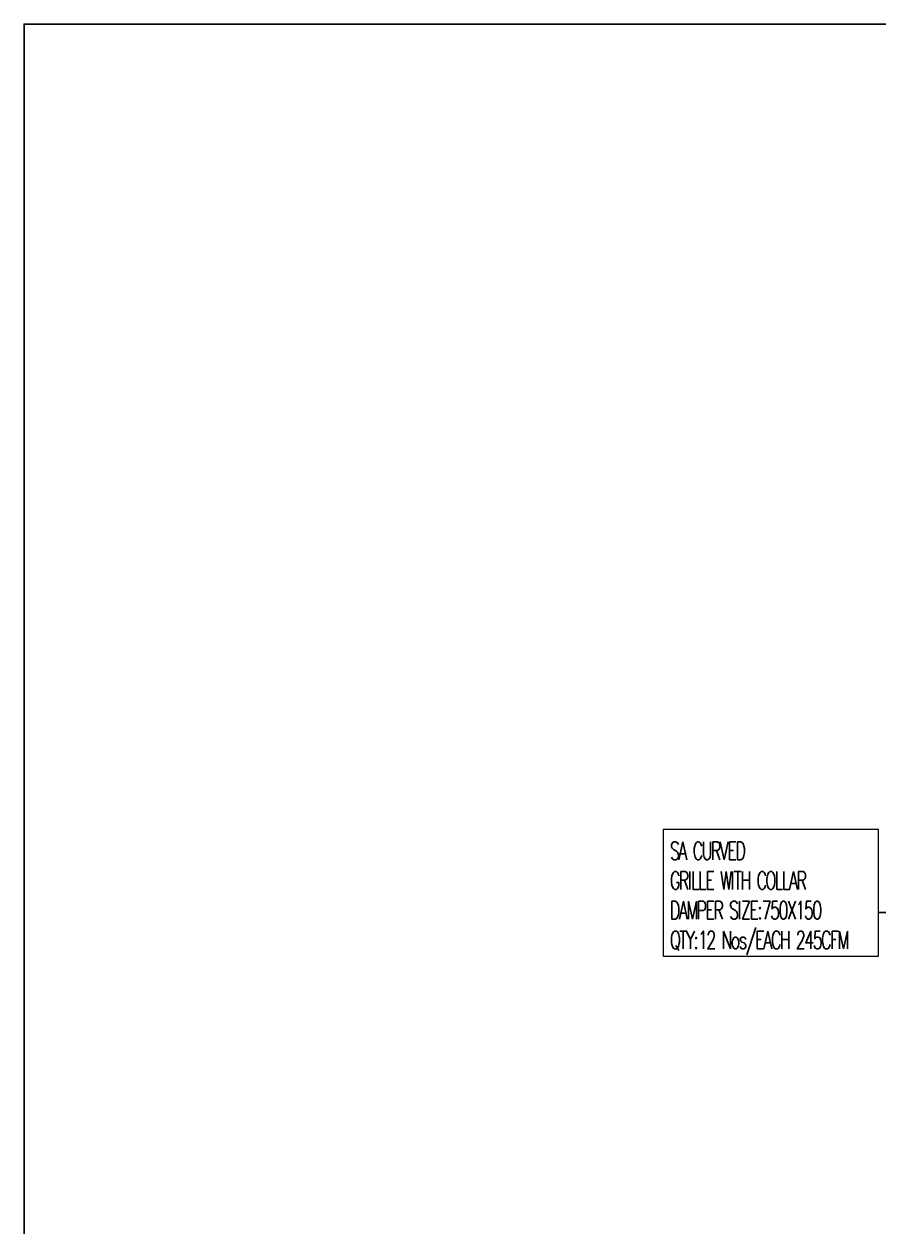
# Model space of a CAD drawing. Header units: millimetres. Extents: x 148480 to 578986, y 39883 to 155062.
# Drawn here: x 217004 to 226593, y 130264 to 143751 of the extents above; entities that cross this region are included whole.
import ezdxf

# ---------------------------------------------------------------- set-up
doc = ezdxf.new("R2010")
doc.units = ezdxf.units.MM
doc.layers.add('Layer4', color=6, linetype='Continuous')
doc.layers.add('M-HVAC-SUPPLY AIR DUCT', color=4, linetype='Continuous')
doc.layers.add('M-HVAC-ADP TAG', color=1, linetype='Continuous', lineweight=15)
doc.styles.add('Roman S', font='romans.shx', dxfattribs={"width": 0.65})
doc.styles.add('ROMAND', font='romand__.ttf')
doc.dimstyles.new('Vayucon', dxfattribs={"dimtxt": 200, "dimasz": 150, "dimexe": 0, "dimexo": 0, "dimgap": 9e-05, "dimtad": 1, "dimdec": 0, "dimrnd": 5, "dimzin": 0, "dimdsep": 46, "dimtxsty": 'ROMAND', "dimcen": 90, "dimclrd": 42, "dimclre": 8, "dimclrt": 7, "dimadec": 0, "dimazin": 0, "dimtfac": 1, "dimtdec": 0, "dimtofl": 0, "dimtmove": 1, "dimatfit": 0, "dimfxl": 1, "dimtolj": 1, "dimtzin": 0, "dimarcsym": 0})

# ---------------------------------------------------------------- blocks, each defined once
blk = doc.blocks.new('GFC1')
at = {"layer": 'DEFPOINTS', "color": 8, "linetype": 'Continuous'}
blk.add_lwpolyline([(330909, 62387), (289637, 62387), (289637, 144737), (330909, 144737)], close=True, dxfattribs=at)

msp = doc.modelspace()

# ---------------------------------------------------------------- block references
at = {"layer": 'Layer4', "linetype": 'Continuous', "rotation": 360}
msp.add_blockref('GFC1', (-72632.4, -986), dxfattribs=at)

# ---------------------------------------------------------------- next in the draw order: linework, layer by layer
at = {"layer": 'M-HVAC-ADP TAG', "color": 0}
msp.add_lwpolyline([(224176.1, 134722.3), (226582.3, 134722.3), (226582.3, 133297.9), (224176.1, 133297.9)], close=True, dxfattribs=at)

# ---------------------------------------------------------------- next in the draw order: texts
at = {"layer": 'M-HVAC-ADP TAG', "insert": (225419, 133314.8, 0), "char_height": 200, "width": 2339.305, "attachment_point": 8, "style": 'Roman S'}
msp.add_mtext('\\pxql;\\A1;\\T0.85;SA CURVED \\PGRILLE WITH COLLAR DAMPER SIZE:750X150\\PQTY:12 Nos/EACH 245CFM', dxfattribs=at)

# ---------------------------------------------------------------- next in the draw order: leaders
at = {"layer": 'M-HVAC-SUPPLY AIR DUCT', "linetype": 'Continuous'}
msp.add_leader([(229202.1, 133788.1, 0), (226582.3, 133788.1, 0)], dimstyle='Vayucon', dxfattribs=at)

doc.saveas('drawing.dxf')
